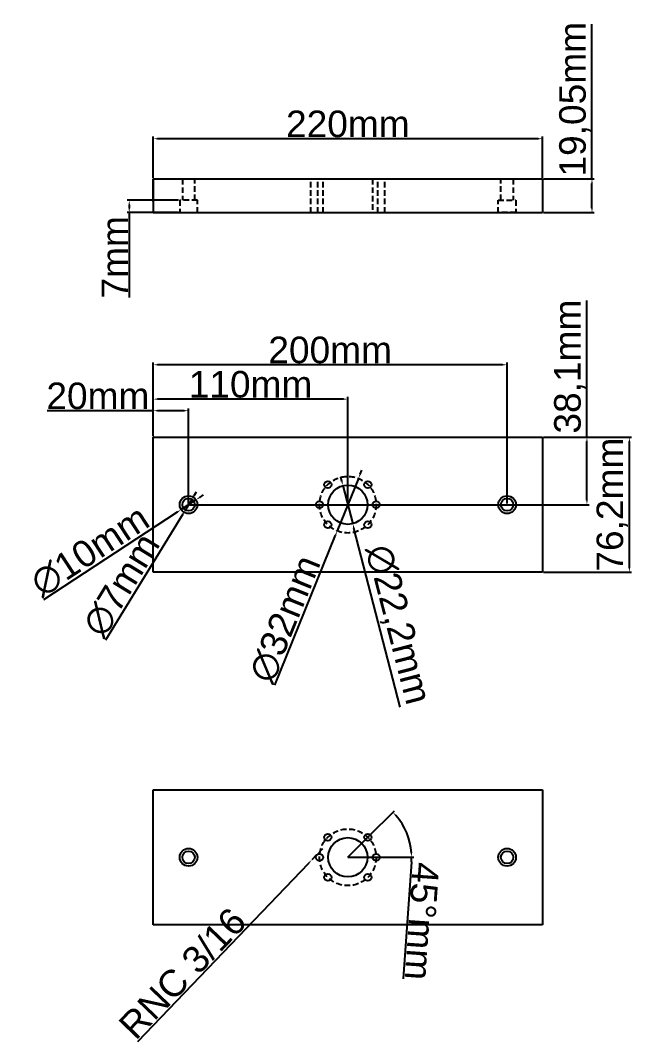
# Model space of a CAD drawing. Header units: centimetres. Extents: x 6534 to 31506, y 42826 to 109107.
# Drawn here: x 28935 to 29280, y 53300 to 53877 of the extents above; entities that cross this region are included whole.
import ezdxf

# ---------------------------------------------------------------- set-up
doc = ezdxf.new("R2010")
doc.units = ezdxf.units.CM
doc.header["$LTSCALE"] = 0.5
doc.linetypes.add('DASHED2', pattern=[9.525, 6.35, -3.175])
doc.styles.get("Standard").update_dxf_attribs({"font": 'arial.ttf'})
doc.dimstyles.new('ISO-25', dxfattribs={"dimtxt": 15, "dimasz": 2.5, "dimexe": 1.25, "dimexo": 0.625, "dimtad": 1, "dimtxsty": 'Standard', "dimcen": 2.5, "dimclrd": 1, "dimclre": 1, "dimadec": 0, "dimazin": 0, "dimtfac": 1, "dimtmove": 0, "dimatfit": 3, "dimfxl": 1, "dimarcsym": 0})

# ---------------------------------------------------------------- blocks, each defined once
blk = doc.blocks.new('*D535')
at = {"color": 1, "lineweight": -2, "transparency": 16777216}
for p, q in [((29009.82, 53787.76), (29009.82, 53811.08)), ((29227.32, 53809.83), (29012.32, 53809.83)), ((29229.82, 53787.76), (29229.82, 53811.08))]:
    blk.add_line(p, q, dxfattribs=at)
at = {"color": 1, "transparency": 16777216}
for points in [[(29012.32, 53810.24), (29012.32, 53809.41), (29009.82, 53809.83)], [(29227.32, 53810.24), (29227.32, 53809.41), (29229.82, 53809.83)]]:
    blk.add_solid(points, dxfattribs=at)
at = {"layer": 'Defpoints', "color": 0, "transparency": 16777216}
for p in [(29009.82, 53809.83), (29009.82, 53787.13), (29229.82, 53787.13)]:
    blk.add_point(p, dxfattribs=at)
at = {"color": 0, "transparency": 16777216, "insert": (29119.82, 53818.11), "char_height": 15, "attachment_point": 5}
blk.add_mtext('220mm', dxfattribs=at)
blk = doc.blocks.new('*D536')
at = {"color": 1, "lineweight": -2, "transparency": 16777216}
for p, q in [((29257.8, 53787.13), (29257.8, 53874.6)), ((29230.44, 53787.13), (29259.05, 53787.13)), ((29257.8, 53770.58), (29257.8, 53784.63)), ((29230.44, 53768.08), (29259.05, 53768.08))]:
    blk.add_line(p, q, dxfattribs=at)
at = {"color": 1, "transparency": 16777216}
for points in [[(29257.38, 53784.63), (29258.22, 53784.63), (29257.8, 53787.13)], [(29257.38, 53770.58), (29258.22, 53770.58), (29257.8, 53768.08)]]:
    blk.add_solid(points, dxfattribs=at)
at = {"layer": 'Defpoints', "color": 0, "transparency": 16777216}
for p in [(29229.82, 53787.13), (29257.8, 53787.13), (29229.82, 53768.08)]:
    blk.add_point(p, dxfattribs=at)
at = {"color": 0, "transparency": 16777216, "insert": (29248.16, 53832.11), "char_height": 15, "attachment_point": 5, "rotation": 90}
blk.add_mtext('19,05mm', dxfattribs=at)
blk = doc.blocks.new('*D537')
at = {"color": 1, "lineweight": -2, "transparency": 16777216}
for p, q in [((29024.19, 53775.08), (28995.02, 53775.08)), ((29024.19, 53768.08), (28995.02, 53768.08)), ((28996.27, 53772.58), (28996.27, 53770.58)), ((28996.27, 53768.08), (28996.27, 53720.11))]:
    blk.add_line(p, q, dxfattribs=at)
at = {"color": 1, "transparency": 16777216}
for points in [[(28995.86, 53772.58), (28996.69, 53772.58), (28996.27, 53775.08)], [(28995.86, 53770.58), (28996.69, 53770.58), (28996.27, 53768.08)]]:
    blk.add_solid(points, dxfattribs=at)
at = {"layer": 'Defpoints', "color": 0, "transparency": 16777216}
for p in [(29024.82, 53775.08), (28996.27, 53768.08), (29024.82, 53768.08)]:
    blk.add_point(p, dxfattribs=at)
at = {"color": 0, "transparency": 16777216, "insert": (28988.15, 53742.84), "char_height": 15, "attachment_point": 5, "rotation": 90}
blk.add_mtext('7mm', dxfattribs=at)
blk = doc.blocks.new('*D538')
at = {"color": 1, "lineweight": -2, "transparency": 16777216}
for p, q in [((29009.82, 53641.91), (29009.82, 53657.5)), ((29029.82, 53603.81), (29029.82, 53657.5)), ((29009.82, 53656.25), (28949.81, 53656.25)), ((29027.32, 53656.25), (29012.32, 53656.25))]:
    blk.add_line(p, q, dxfattribs=at)
at = {"color": 1, "transparency": 16777216}
for points in [[(29012.32, 53656.67), (29012.32, 53655.84), (29009.82, 53656.25)], [(29027.32, 53656.67), (29027.32, 53655.84), (29029.82, 53656.25)]]:
    blk.add_solid(points, dxfattribs=at)
at = {"layer": 'Defpoints', "color": 0, "transparency": 16777216}
for p in [(29009.82, 53656.25), (29009.82, 53641.29), (29029.82, 53603.19)]:
    blk.add_point(p, dxfattribs=at)
at = {"color": 0, "transparency": 16777216, "insert": (28978.56, 53664.54), "char_height": 15, "attachment_point": 5}
blk.add_mtext('20mm', dxfattribs=at)
blk = doc.blocks.new('*D539')
at = {"color": 1, "lineweight": -2, "transparency": 16777216}
for p, q in [((29009.82, 53641.91), (29009.82, 53664.04)), ((29119.82, 53603.81), (29119.82, 53664.04)), ((29117.32, 53662.79), (29012.32, 53662.79))]:
    blk.add_line(p, q, dxfattribs=at)
at = {"color": 1, "transparency": 16777216}
for points in [[(29012.32, 53663.21), (29012.32, 53662.37), (29009.82, 53662.79)], [(29117.32, 53663.21), (29117.32, 53662.37), (29119.82, 53662.79)]]:
    blk.add_solid(points, dxfattribs=at)
at = {"layer": 'Defpoints', "color": 0, "transparency": 16777216}
for p in [(29009.82, 53662.79), (29009.82, 53641.29), (29119.82, 53603.19)]:
    blk.add_point(p, dxfattribs=at)
at = {"color": 0, "transparency": 16777216, "insert": (29064.82, 53671.08), "char_height": 15, "attachment_point": 5}
blk.add_mtext('110mm', dxfattribs=at)
blk = doc.blocks.new('*D540')
at = {"color": 1, "lineweight": -2, "transparency": 16777216}
for p, q in [((29009.82, 53641.91), (29009.82, 53683.43)), ((29207.32, 53682.18), (29012.32, 53682.18)), ((29209.82, 53603.81), (29209.82, 53683.43))]:
    blk.add_line(p, q, dxfattribs=at)
at = {"color": 1, "transparency": 16777216}
for points in [[(29012.32, 53682.6), (29012.32, 53681.77), (29009.82, 53682.18)], [(29207.32, 53682.6), (29207.32, 53681.77), (29209.82, 53682.18)]]:
    blk.add_solid(points, dxfattribs=at)
at = {"layer": 'Defpoints', "color": 0, "transparency": 16777216}
for p in [(29009.82, 53682.18), (29009.82, 53641.29), (29209.82, 53603.19)]:
    blk.add_point(p, dxfattribs=at)
at = {"color": 0, "transparency": 16777216, "insert": (29109.82, 53690.47), "char_height": 15, "attachment_point": 5}
blk.add_mtext('200mm', dxfattribs=at)
blk = doc.blocks.new('*D541')
at = {"color": 1, "lineweight": -2, "transparency": 16777216}
for p, q in [((29254.94, 53641.29), (29254.94, 53718.5)), ((29230.44, 53641.29), (29256.19, 53641.29)), ((29254.94, 53605.69), (29254.94, 53638.79)), ((29030.44, 53603.19), (29256.19, 53603.19))]:
    blk.add_line(p, q, dxfattribs=at)
at = {"color": 1, "transparency": 16777216}
for points in [[(29254.52, 53638.79), (29255.35, 53638.79), (29254.94, 53641.29)], [(29254.52, 53605.69), (29255.35, 53605.69), (29254.94, 53603.19)]]:
    blk.add_solid(points, dxfattribs=at)
at = {"layer": 'Defpoints', "color": 0, "transparency": 16777216}
for p in [(29229.82, 53641.29), (29254.94, 53641.29), (29029.82, 53603.19)]:
    blk.add_point(p, dxfattribs=at)
at = {"color": 0, "transparency": 16777216, "insert": (29245.3, 53681.15), "char_height": 15, "attachment_point": 5, "rotation": 90}
blk.add_mtext('38,1mm', dxfattribs=at)
blk = doc.blocks.new('*D542')
at = {"color": 1, "lineweight": -2, "transparency": 16777216}
for p, q in [((29230.44, 53641.29), (29280.18, 53641.29)), ((29278.93, 53567.59), (29278.93, 53638.79)), ((29230.44, 53565.09), (29280.18, 53565.09))]:
    blk.add_line(p, q, dxfattribs=at)
at = {"color": 1, "transparency": 16777216}
for points in [[(29278.52, 53638.79), (29279.35, 53638.79), (29278.93, 53641.29)], [(29278.52, 53567.59), (29279.35, 53567.59), (29278.93, 53565.09)]]:
    blk.add_solid(points, dxfattribs=at)
at = {"layer": 'Defpoints', "color": 0, "transparency": 16777216}
for p in [(29229.82, 53641.29), (29278.93, 53641.29), (29229.82, 53565.09)]:
    blk.add_point(p, dxfattribs=at)
at = {"color": 0, "transparency": 16777216, "insert": (29269.29, 53603.19), "char_height": 15, "attachment_point": 5, "rotation": 90}
blk.add_mtext('76,2mm', dxfattribs=at)
blk = doc.blocks.new('*D543')
at = {"color": 1, "lineweight": -2, "transparency": 16777216}
for p, q in [((29034, 53605.93), (29025.63, 53600.45)), ((29036.09, 53607.3), (29038.18, 53608.66)), ((28948.07, 53549.68), (29023.54, 53599.08))]:
    blk.add_line(p, q, dxfattribs=at)
at = {"color": 1, "transparency": 16777216}
for points in [[(29035.86, 53607.64), (29036.32, 53606.95), (29034, 53605.93)], [(29023.31, 53599.43), (29023.77, 53598.73), (29025.63, 53600.45)]]:
    blk.add_solid(points, dxfattribs=at)
at = {"layer": 'Defpoints', "color": 0, "transparency": 16777216}
for p in [(29034, 53605.93), (29025.63, 53600.45)]:
    blk.add_point(p, dxfattribs=at)
at = {"color": 0, "transparency": 16777216, "insert": (28974.08, 53577.11), "char_height": 15, "attachment_point": 5, "rotation": 33.20898}
blk.add_mtext('∅10mm', dxfattribs=at)
blk = doc.blocks.new('*D544')
at = {"color": 1, "lineweight": -2, "transparency": 16777216}
for p, q in [((29031.64, 53606.17), (29027.99, 53600.2)), ((29032.95, 53608.3), (29034.26, 53610.44)), ((28983.12, 53526.96), (29026.68, 53598.07))]:
    blk.add_line(p, q, dxfattribs=at)
at = {"color": 1, "transparency": 16777216}
for points in [[(29032.6, 53608.52), (29033.31, 53608.09), (29031.64, 53606.17)], [(29026.33, 53598.29), (29027.04, 53597.85), (29027.99, 53600.2)]]:
    blk.add_solid(points, dxfattribs=at)
at = {"layer": 'Defpoints', "color": 0, "transparency": 16777216}
for p in [(29031.64, 53606.17), (29027.99, 53600.2)]:
    blk.add_point(p, dxfattribs=at)
at = {"color": 0, "transparency": 16777216, "insert": (28991.87, 53557.9), "char_height": 15, "attachment_point": 5, "rotation": 58.50883}
blk.add_mtext('∅7mm', dxfattribs=at)
blk = doc.blocks.new('*D545')
at = {"color": 1, "lineweight": -2, "transparency": 16777216}
for p, q in [((29116.41, 53616.35), (29115.78, 53618.77)), ((29117.03, 53613.93), (29122.6, 53592.44)), ((29149.45, 53488.78), (29123.23, 53590.02))]:
    blk.add_line(p, q, dxfattribs=at)
at = {"color": 1, "transparency": 16777216}
for points in [[(29116.81, 53616.46), (29116, 53616.25), (29117.03, 53613.93)], [(29123.63, 53590.13), (29122.82, 53589.92), (29122.6, 53592.44)]]:
    blk.add_solid(points, dxfattribs=at)
at = {"layer": 'Defpoints', "color": 0, "transparency": 16777216}
for p in [(29117.03, 53613.93), (29122.6, 53592.44)]:
    blk.add_point(p, dxfattribs=at)
at = {"color": 0, "transparency": 16777216, "insert": (29147.6, 53535.33), "char_height": 15, "attachment_point": 5, "rotation": 284.52175}
blk.add_mtext('∅22,2mm', dxfattribs=at)
blk = doc.blocks.new('*D546')
at = {"color": 1, "lineweight": -2, "transparency": 16777216}
for p, q in [((29125.82, 53618.02), (29113.81, 53588.36)), ((29126.76, 53620.34), (29127.7, 53622.65)), ((29078.59, 53501.32), (29112.88, 53586.04))]:
    blk.add_line(p, q, dxfattribs=at)
at = {"color": 1, "transparency": 16777216}
for points in [[(29126.37, 53620.49), (29127.14, 53620.18), (29125.82, 53618.02)], [(29112.49, 53586.2), (29113.26, 53585.88), (29113.81, 53588.36)]]:
    blk.add_solid(points, dxfattribs=at)
at = {"layer": 'Defpoints', "color": 0, "transparency": 16777216}
for p in [(29125.82, 53618.02), (29113.81, 53588.36)]:
    blk.add_point(p, dxfattribs=at)
at = {"color": 0, "transparency": 16777216, "insert": (29084.32, 53538.68), "char_height": 15, "attachment_point": 5, "rotation": 67.96504}
blk.add_mtext('∅32mm', dxfattribs=at)
blk = doc.blocks.new('*D547')
at = {"color": 1, "lineweight": -2, "transparency": 16777216}
for p, q in [((29131.57, 53415.83), (29146.15, 53430.41)), ((29136.44, 53404.07), (29157.05, 53404.07)), ((29155.72, 53401.58), (29151.12, 53335.5))]:
    blk.add_line(p, q, dxfattribs=at)
for start, end in [(3.98098, 41.01902), (356.01902, 0)]:
    blk.add_arc((29119.82, 53404.07), 35.99, start, end, dxfattribs=at)
at = {"color": 1, "transparency": 16777216}
for points in [[(29146.66, 53427.41), (29147.27, 53427.98), (29145.26, 53429.52)], [(29156.13, 53406.59), (29155.3, 53406.56), (29155.8, 53404.07)]]:
    blk.add_solid(points, dxfattribs=at)
at = {"layer": 'Defpoints', "color": 0, "transparency": 16777216}
for p in [(29150.98, 53422.07), (29131.13, 53415.39), (29119.82, 53404.07), (29119.82, 53404.07), (29135.82, 53404.07)]:
    blk.add_point(p, dxfattribs=at)
at = {"color": 0, "transparency": 16777216, "insert": (29161.65, 53367.97), "char_height": 15, "attachment_point": 5, "rotation": 266.01902}
blk.add_mtext('45°mm', dxfattribs=at)
blk = doc.blocks.new('*D548')
at = {"color": 1, "lineweight": -2, "transparency": 16777216}
for p, q in [((29102.2, 53405.52), (29099.43, 53402.63)), ((29103.93, 53407.32), (29105.66, 53409.13)), ((29001.09, 53300.03), (29097.7, 53400.83))]:
    blk.add_line(p, q, dxfattribs=at)
at = {"color": 1, "transparency": 16777216}
for points in [[(29103.63, 53407.61), (29104.23, 53407.03), (29102.2, 53405.52)], [(29097.4, 53401.11), (29098, 53400.54), (29099.43, 53402.63)]]:
    blk.add_solid(points, dxfattribs=at)
at = {"layer": 'Defpoints', "color": 0, "transparency": 16777216}
for p in [(29102.2, 53405.52), (29099.43, 53402.63)]:
    blk.add_point(p, dxfattribs=at)
at = {"color": 0, "transparency": 16777216, "insert": (29026.4, 53338.56), "char_height": 15, "attachment_point": 5, "rotation": 46.21144}
blk.add_mtext('RNC 3/16', dxfattribs=at)

msp = doc.modelspace()

# ---------------------------------------------------------------- linework, layer by layer
for p, q in [((29009.817, 53774.43), (29009.817, 53787.13)), ((29009.817, 53787.13), (29229.817, 53787.13)), ((29009.817, 53787.13), (29009.817, 53768.08)), ((29229.817, 53787.13), (29229.817, 53768.08)), ((29009.817, 53768.08), (29229.817, 53768.08)), ((29009.817, 53641.288), (29229.817, 53641.288)), ((29009.817, 53565.088), (29009.817, 53641.288)), ((29229.817, 53641.288), (29229.817, 53565.088)), ((29229.817, 53565.088), (29009.817, 53565.088)), ((29009.817, 53442.174), (29229.817, 53442.174)), ((29009.817, 53365.974), (29009.817, 53442.174)), ((29229.817, 53442.174), (29229.817, 53365.974)), ((29119.817, 53404.074), (29133.252, 53417.509)), ((29131.13, 53415.388), (29119.817, 53404.074)), ((29119.817, 53404.074), (29135.817, 53404.074)), ((29229.817, 53365.974), (29009.817, 53365.974))]:
    msp.add_line(p, q)
at = {"linetype": 'DASHED2'}
for p, q in [((29026.317, 53787.13), (29026.317, 53775.08)), ((29033.317, 53775.08), (29033.317, 53787.13)), ((29098.817, 53768.08), (29098.817, 53787.13)), ((29102.817, 53768.08), (29102.817, 53787.13)), ((29105.817, 53768.08), (29105.817, 53787.13)), ((29133.817, 53787.13), (29133.817, 53768.08)), ((29136.817, 53768.08), (29136.817, 53787.13)), ((29140.817, 53768.08), (29140.817, 53787.13)), ((29206.317, 53775.08), (29206.317, 53787.13)), ((29213.317, 53787.13), (29213.317, 53775.08)), ((29034.817, 53775.08), (29024.817, 53775.08)), ((29024.817, 53775.08), (29024.817, 53768.08)), ((29034.817, 53768.08), (29034.817, 53775.08)), ((29204.817, 53768.08), (29204.817, 53775.08)), ((29204.817, 53775.08), (29214.817, 53775.08)), ((29214.817, 53775.08), (29214.817, 53768.08)), ((29024.817, 53768.08), (29034.817, 53768.08)), ((29214.817, 53768.08), (29204.817, 53768.08))]:
    msp.add_line(p, q, dxfattribs=at)
for centre in [(29119.817, 53603.188), (29119.817, 53404.074)]:
    msp.add_circle(centre, 16, dxfattribs=at)
for centre, radius in [((29108.503, 53614.501), 2), ((29119.817, 53603.188), 11.1), ((29131.13, 53614.501), 2), ((29029.817, 53603.188), 5), ((29029.817, 53603.188), 3.5), ((29209.817, 53603.188), 5), ((29209.817, 53603.188), 3.5), ((29103.817, 53603.188), 2), ((29135.817, 53603.188), 2), ((29108.503, 53591.874), 2), ((29131.13, 53591.874), 2), ((29108.503, 53415.388), 2), ((29119.817, 53404.074), 11.1), ((29131.13, 53415.388), 2), ((29029.817, 53404.074), 5), ((29029.817, 53404.074), 3.5), ((29103.817, 53404.074), 2), ((29135.817, 53404.074), 2), ((29209.817, 53404.074), 5), ((29209.817, 53404.074), 3.5), ((29108.503, 53392.76), 2), ((29131.13, 53392.76), 2)]:
    msp.add_circle(centre, radius)

# ---------------------------------------------------------------- dimensions: what is measured, and where the dimension line sits
for base, p1, p2, picture, middle in [((29257.802, 53787.13), (29229.817, 53768.08), (29229.817, 53787.13), '*D536', (29248.162, 53832.114)), ((28996.272, 53768.08), (29024.817, 53775.08), (29024.817, 53768.08), '*D537', (28988.147, 53742.844)), ((29254.938, 53641.288), (29029.817, 53603.188), (29229.817, 53641.288), '*D541', (29245.298, 53681.145)), ((29278.933, 53641.288), (29229.817, 53565.088), (29229.817, 53641.288), '*D542', (29269.294, 53603.188))]:
    dim = msp.add_linear_dim(base=base, p1=p1, p2=p2, angle=90, dimstyle='ISO-25', override={"dimpost": 'mm'})
    dim.commit()
    dim.dimension.update_dxf_attribs({"geometry": picture, "text_midpoint": middle})
for base, p1, p2, picture, middle in [((29009.817, 53809.828), (29229.817, 53787.13), (29009.817, 53787.13), '*D535', (29119.817, 53818.111)), ((29009.817, 53682.182), (29209.817, 53603.188), (29009.817, 53641.288), '*D540', (29109.817, 53690.466)), ((29009.817, 53662.792), (29119.817, 53603.188), (29009.817, 53641.288), '*D539', (29064.817, 53671.075)), ((29009.817, 53656.253), (29029.817, 53603.188), (29009.817, 53641.288), '*D538', (28978.564, 53664.536))]:
    dim = msp.add_linear_dim(base=base, p1=p1, p2=p2, dimstyle='ISO-25', override={"dimpost": 'mm'})
    dim.commit()
    dim.dimension.update_dxf_attribs({"geometry": picture, "text_midpoint": middle})
for p1, p2, picture, middle in [((29125.819, 53618.019), (29113.814, 53588.356), '*D546', (29092.386, 53535.413)), ((29117.033, 53613.933), (29122.6, 53592.442), '*D545', (29138.036, 53532.849)), ((29034, 53605.926), (29025.633, 53600.449), '*D543', (28978.849, 53569.824)), ((29031.645, 53606.172), (29027.988, 53600.203), '*D544', (28999.29, 53553.356))]:
    dim = msp.add_diameter_dim_2p(p1=p1, p2=p2, dimstyle='ISO-25', override={"dimpost": 'mm'})
    dim.commit()
    dim.dimension.update_dxf_attribs({"geometry": picture, "text_midpoint": middle, "dimtype": 163})
dim = msp.add_angular_dim_2l(base=(29150.983, 53422.068), line1=((29119.817, 53404.074), (29135.817, 53404.074)), line2=((29131.13, 53415.388), (29119.817, 53404.074)), dimstyle='ISO-25', override={"dimpost": 'mm'})
dim.commit()
dim.dimension.update_dxf_attribs({"geometry": '*D547', "text_midpoint": (29161.652, 53367.966)})
dim = msp.add_diameter_dim_2p(p1=(29102.201, 53405.518), p2=(29099.433, 53402.63), text='RNC 3/16', dimstyle='ISO-25', override={"dimpost": 'mm'})
dim.commit()
dim.dimension.update_dxf_attribs({"geometry": '*D548', "text_midpoint": (29032.45, 53332.754), "dimtype": 163})

doc.saveas('drawing.dxf')
